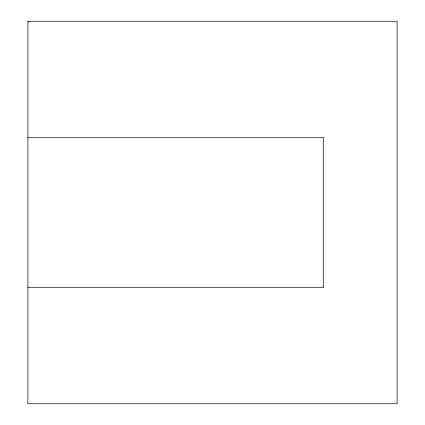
<?xml version="1.0" encoding="UTF-8"?>
<svg xmlns="http://www.w3.org/2000/svg" width="425" height="425" viewBox="0 0 425 425"><rect width="100%" height="100%" fill="white"/><g stroke="black" fill="none" stroke-linecap="round" stroke-linejoin="round"><path stroke-width="0.64" d="M27.896 21.25L397.104 21.25L397.104 403.75L27.896 403.75L27.896 21.25L29.198 21.42M27.896 137.727L323.266 137.727M27.896 287.273L323.266 287.273M323.266 137.546L323.266 287.454"/></g></svg>
